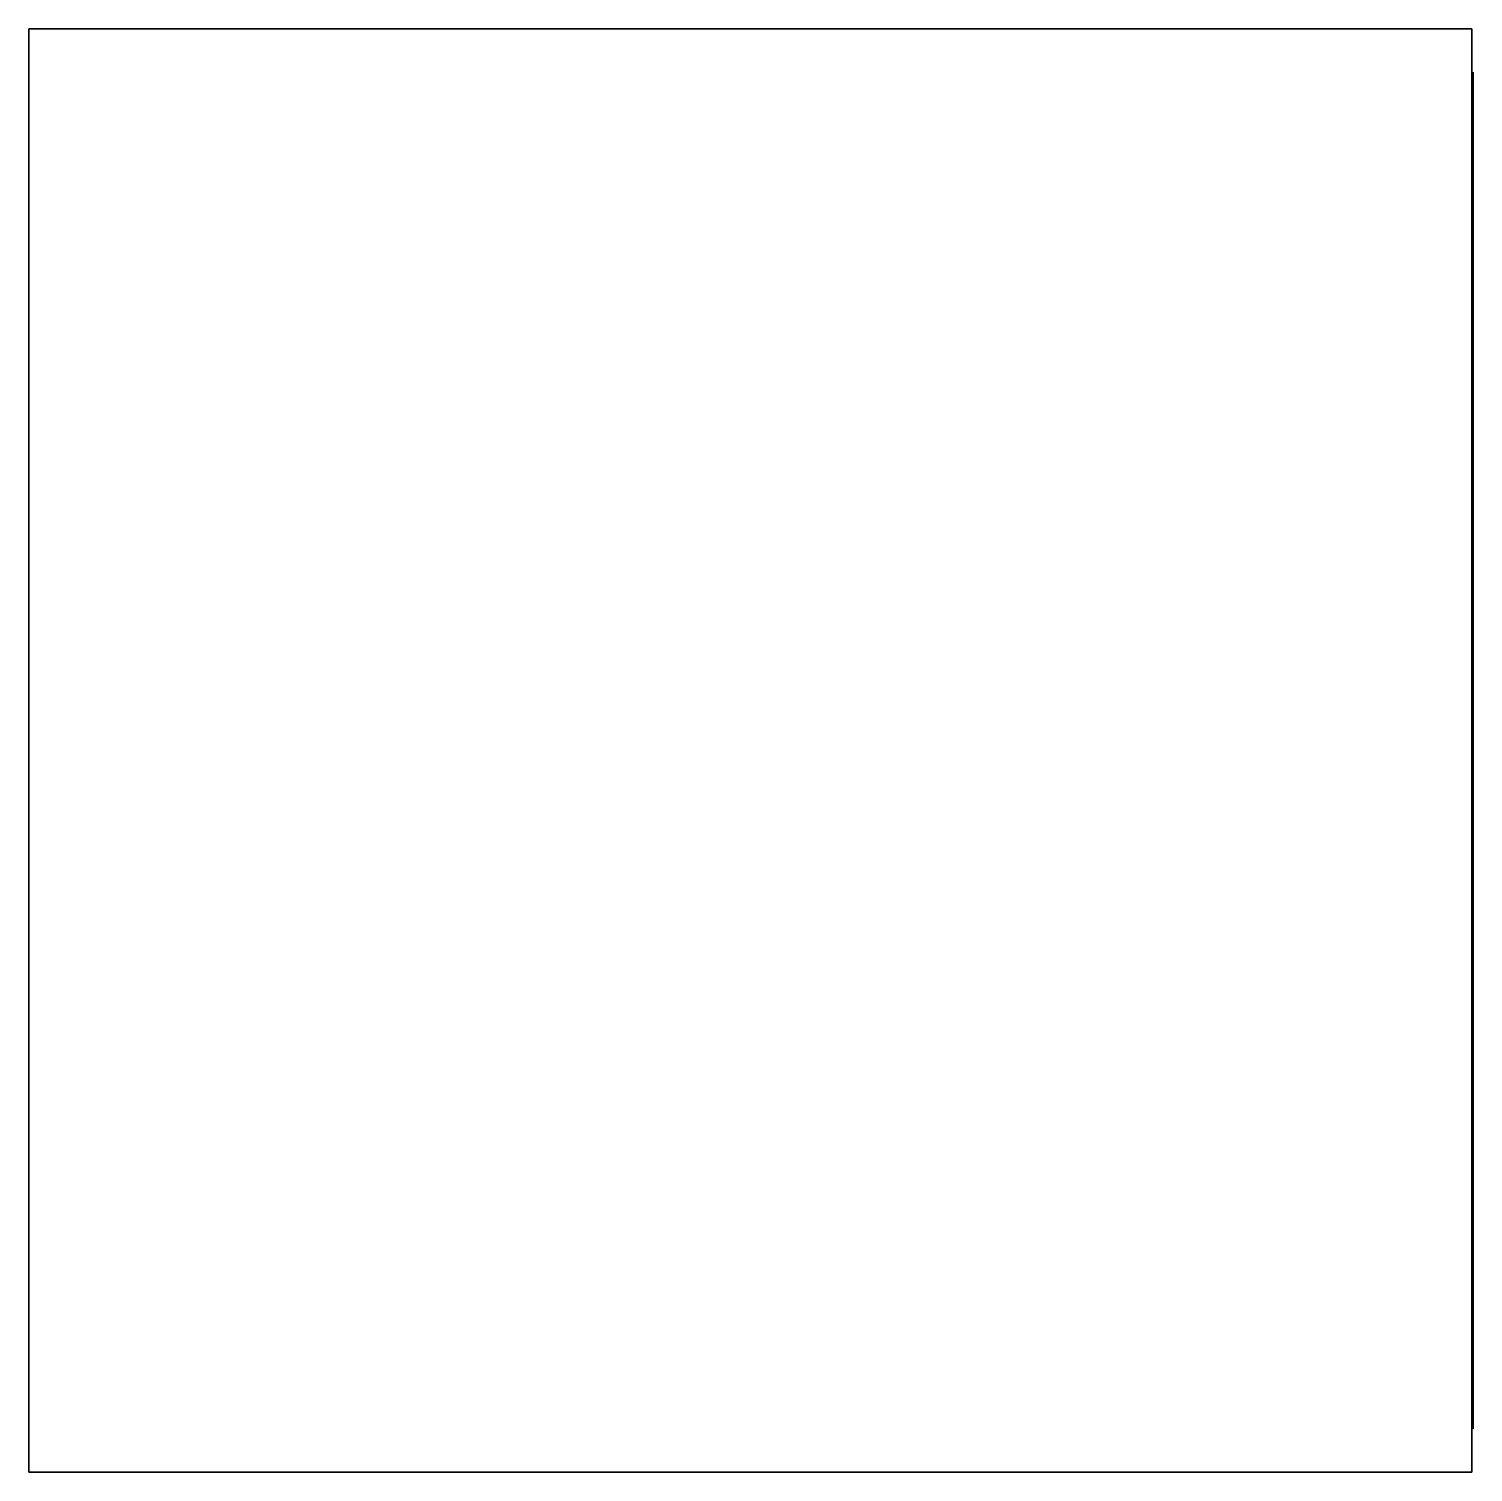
# Model space of a CAD drawing. Extents: x 0 to 1201, y 0 to 1200.
import ezdxf

# ---------------------------------------------------------------- set-up
doc = ezdxf.new("R2010")
doc.units = 0
doc.header["$MEASUREMENT"] = 0
doc.layers.add('3D', color=4, linetype='CONTINUOUS')

msp = doc.modelspace()

# ---------------------------------------------------------------- linework, layer by layer
at = {"layer": '3D', "linetype": 'CONTINUOUS'}
for points in [[(1200, 1200, 1200), (0, 1200, 1200), (0, 0, 1200), (1200, 0, 1200)], [(0, 1200), (0, 0), (0, 0, 1200), (0, 1200, 1200)], [(0, 1200), (1200, 1200), (1200, 1200, 1200), (0, 1200, 1200)], [(1200, 0, 1171.2), (1200, 1200, 1171.2), (1200, 1200, 1200), (1200, 0, 1200)], [(1200, 1200, 28.8), (1200, 1164, 28.8), (1200, 1164, 1171.2), (1200, 1200, 1171.2)], [(1200, 0, 28.8), (1200, 1200, 28.8), (1200, 1200), (1200, 0)], [(1200, 36, 790.8), (1200, 1164, 790.8), (1200, 1164, 410.4), (1200, 36, 410.4)], [(1200, 36, 28.8), (1200, 1164, 28.8), (1200, 1164, 410.4), (1200, 36, 410.4)], [(1200, 36, 1171.2), (1200, 1164, 1171.2), (1200, 1164, 790.8), (1200, 36, 790.8)], [(1201.2, 36, 422.4), (1201.2, 1164, 422.4), (1201.2, 1164, 398.4), (1201.2, 36, 398.4)], [(1201.2, 36, 802.8), (1201.2, 1164, 802.8), (1201.2, 1164, 778.8), (1201.2, 36, 778.8)], [(1201.2, 708, 1004.4), (1201.2, 492, 1004.4), (1201.2, 492, 960), (1201.2, 708, 960)], [(1201.2, 492, 579.6), (1201.2, 708, 579.6), (1201.2, 708, 624), (1201.2, 492, 624)], [(1201.2, 708, 198), (1201.2, 492, 198), (1201.2, 492, 242.4), (1201.2, 708, 242.4)], [(1200, 0, 28.8), (1200, 36, 28.8), (1200, 36, 1171.2), (1200, 0, 1171.2)], [(0, 0), (1200, 0), (1200, 0, 1200), (0, 0, 1200)]]:
    msp.add_3dface(points, dxfattribs=at)

doc.saveas('drawing.dxf')
